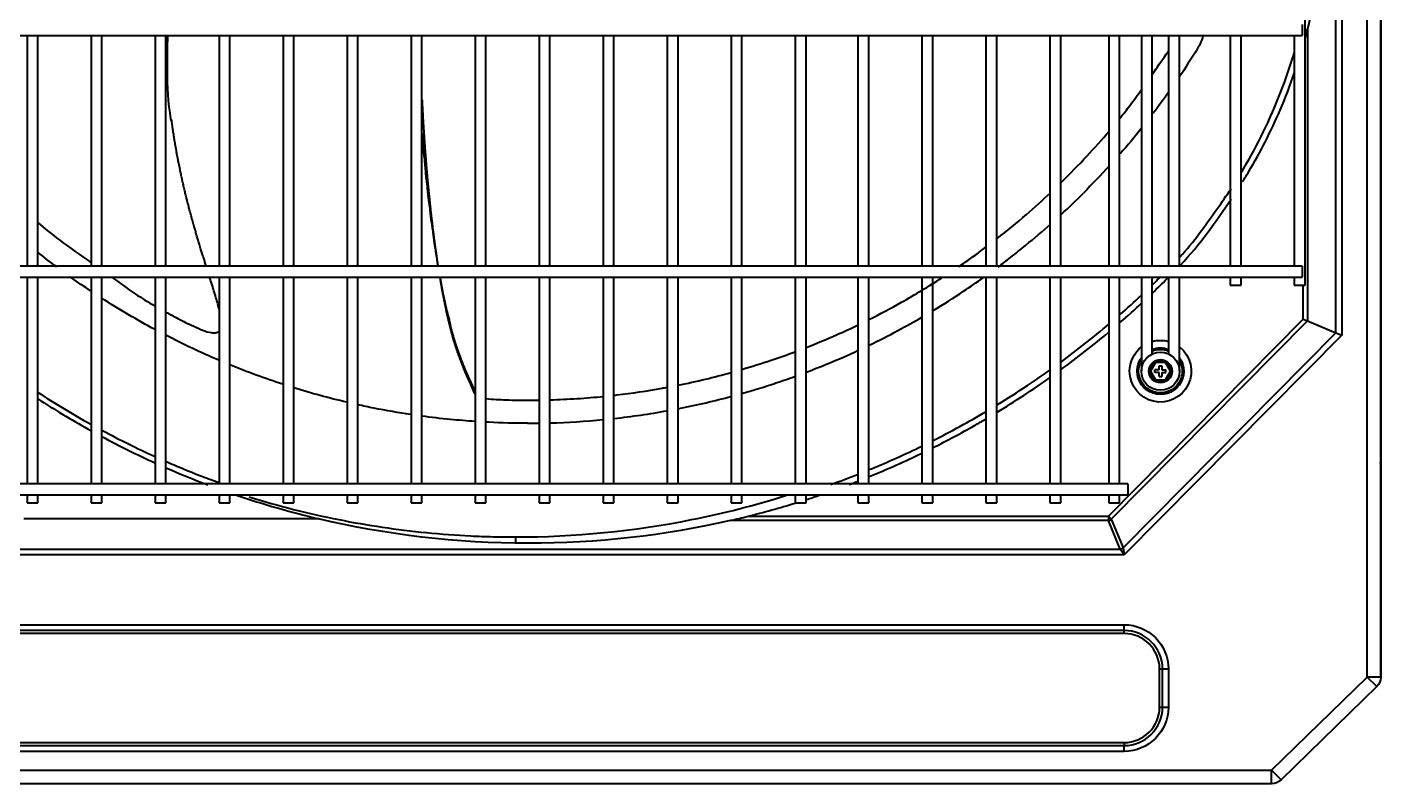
# Model space of a CAD drawing. Extents: x 58467 to 79089, y -33726 to -17391.
# Drawn here: x 72349.59 to 72399.3, y -19601.97 to -19574.17 of the extents above; entities that cross this region are included whole.
import ezdxf

# ---------------------------------------------------------------- set-up
doc = ezdxf.new("R2010")
doc.units = 0
doc.header["$LTSCALE"] = 100
doc.layers.add('+ENTE-ST-DOSEME USTU KONDDRENAJ', color=110, linetype='DOSEMEUSTUKONDENSDRENAJ_LINE', lineweight=40)
doc.linetypes.add('DOSEMEUSTUKONDENSDRENAJ_LINE', pattern='A,300,-40,["CD",Standard,S=15,R=0,X=-35,Y=-7.5],0', length=340)

# ---------------------------------------------------------------- blocks, each defined once
blk = doc.blocks.new('4. KAT SOL')
at = {"color": 3}
for p, q in [((54186.602, -32299.125, -3.539), (54186.602, -32231.073, -3.539)), ((54187.102, -32299.078, -3.539), (54187.102, -32231.073, -3.539)), ((54187.102, -32231.073, -3.539), (54187.102, -32299.125, -3.539)), ((54187.102, -32299.078, -3.539), (54187.102, -32231.073, -3.539)), ((54185.662, -32237.509, -3.539), (54185.662, -32286.564, -3.539)), ((54185.45, -32286.476, -3.539), (54185.45, -32237.661, -3.539)), ((54184.316, -32284.733, -3.539), (54184.316, -32239.34, -3.539)), ((54184.216, -32275.154, -3.539), (54184.216, -32275.354, -3.539)), ((54184.216, -32275.354, -3.539), (54184.216, -32275.554, -3.539)), ((54184.402, -32275.331, -3.539), (54184.402, -32286.042, -3.539)), ((54065.854, -32275.554, -3.539), (54184.216, -32275.554, -3.539)), ((54137.4, -32275.554, -3.539), (54137.4, -32284.032, -3.539)), ((54137.8, -32284.032, -3.539), (54137.8, -32275.554, -3.539)), ((54139.75, -32275.554, -3.539), (54139.75, -32284.032, -3.539)), ((54140.15, -32284.032, -3.539), (54140.15, -32275.554, -3.539)), ((54142.1, -32275.554, -3.539), (54142.1, -32284.032, -3.539)), ((54142.5, -32284.032, -3.539), (54142.5, -32275.554, -3.539)), ((54144.449, -32275.554, -3.539), (54144.449, -32284.032, -3.539)), ((54144.849, -32284.032, -3.539), (54144.849, -32275.554, -3.539)), ((54146.799, -32275.554, -3.539), (54146.799, -32284.032, -3.539)), ((54147.199, -32284.032, -3.539), (54147.199, -32275.554, -3.539)), ((54149.149, -32275.554, -3.539), (54149.149, -32284.032, -3.539)), ((54149.548, -32284.032, -3.539), (54149.548, -32275.554, -3.539)), ((54151.498, -32275.554, -3.539), (54151.498, -32284.032, -3.539)), ((54151.898, -32284.032, -3.539), (54151.898, -32275.554, -3.539)), ((54153.848, -32275.554, -3.539), (54153.848, -32284.032, -3.539)), ((54154.248, -32284.032, -3.539), (54154.248, -32275.554, -3.539)), ((54156.197, -32275.554, -3.539), (54156.197, -32284.032, -3.539)), ((54156.597, -32284.032, -3.539), (54156.597, -32275.554, -3.539)), ((54158.547, -32275.554, -3.539), (54158.547, -32284.032, -3.539)), ((54158.947, -32284.032, -3.539), (54158.947, -32275.554, -3.539)), ((54160.897, -32275.554, -3.539), (54160.897, -32284.032, -3.539)), ((54161.297, -32284.032, -3.539), (54161.297, -32275.554, -3.539)), ((54163.246, -32275.554, -3.539), (54163.246, -32284.032, -3.539)), ((54163.646, -32284.032, -3.539), (54163.646, -32275.554, -3.539)), ((54165.596, -32275.554, -3.539), (54165.596, -32284.032, -3.539)), ((54165.996, -32284.032, -3.539), (54165.996, -32275.554, -3.539)), ((54167.903, -32275.554, -3.539), (54167.903, -32284.032, -3.539)), ((54168.303, -32284.032, -3.539), (54168.303, -32275.554, -3.539)), ((54170.252, -32275.554, -3.539), (54170.252, -32284.032, -3.539)), ((54170.652, -32284.032, -3.539), (54170.652, -32275.554, -3.539)), ((54172.602, -32275.554, -3.539), (54172.602, -32284.032, -3.539)), ((54173.002, -32284.032, -3.539), (54173.002, -32275.554, -3.539)), ((54174.951, -32275.554, -3.539), (54174.951, -32284.032, -3.539)), ((54175.351, -32284.032, -3.539), (54175.351, -32275.554, -3.539)), ((54177.108, -32275.554, -3.539), (54177.108, -32284.032, -3.539)), ((54177.508, -32284.032, -3.539), (54177.508, -32275.554, -3.539)), ((54178.308, -32275.554, -3.539), (54178.308, -32284.033, -3.539)), ((54178.708, -32284.033, -3.539), (54178.708, -32275.554, -3.539)), ((54179.308, -32275.554, -3.539), (54179.308, -32284.032, -3.539)), ((54179.708, -32284.032, -3.539), (54179.708, -32275.554, -3.539)), ((54181.567, -32275.554, -3.539), (54181.567, -32284.033, -3.539)), ((54181.967, -32284.033, -3.539), (54181.967, -32275.554, -3.539)), ((54183.916, -32275.554, -3.539), (54183.916, -32284.033, -3.539)), ((54184.216, -32284.033, -3.539), (54065.854, -32284.033, -3.539)), ((54184.216, -32284.033, -3.539), (54184.216, -32284.233, -3.539)), ((54184.216, -32284.233, -3.539), (54184.216, -32284.433, -3.539)), ((54065.854, -32284.433, -3.539), (54184.216, -32284.433, -3.539)), ((54137.4, -32284.432, -3.539), (54137.4, -32292.031, -3.539)), ((54137.8, -32292.031, -3.539), (54137.8, -32284.432, -3.539)), ((54139.75, -32284.432, -3.539), (54139.75, -32292.031, -3.539)), ((54140.15, -32292.031, -3.539), (54140.15, -32284.432, -3.539)), ((54142.1, -32284.432, -3.539), (54142.1, -32292.031, -3.539)), ((54142.5, -32292.031, -3.539), (54142.5, -32284.432, -3.539)), ((54144.449, -32284.432, -3.539), (54144.449, -32292.031, -3.539)), ((54144.849, -32292.031, -3.539), (54144.849, -32284.432, -3.539)), ((54146.799, -32284.432, -3.539), (54146.799, -32292.031, -3.539)), ((54147.199, -32292.031, -3.539), (54147.199, -32284.432, -3.539)), ((54149.149, -32284.432, -3.539), (54149.149, -32292.031, -3.539)), ((54149.548, -32292.031, -3.539), (54149.548, -32284.432, -3.539)), ((54151.498, -32284.432, -3.539), (54151.498, -32292.031, -3.539)), ((54151.898, -32292.031, -3.539), (54151.898, -32284.432, -3.539)), ((54153.848, -32284.432, -3.539), (54153.848, -32292.031, -3.539)), ((54154.248, -32292.031, -3.539), (54154.248, -32284.432, -3.539)), ((54156.197, -32284.432, -3.539), (54156.197, -32292.031, -3.539)), ((54156.597, -32292.031, -3.539), (54156.597, -32284.432, -3.539)), ((54158.547, -32284.432, -3.539), (54158.547, -32292.031, -3.539)), ((54158.947, -32292.031, -3.539), (54158.947, -32284.432, -3.539)), ((54160.897, -32284.432, -3.539), (54160.897, -32292.031, -3.539)), ((54161.297, -32292.031, -3.539), (54161.297, -32284.432, -3.539)), ((54163.246, -32284.432, -3.539), (54163.246, -32292.031, -3.539)), ((54163.646, -32292.031, -3.539), (54163.646, -32284.432, -3.539)), ((54165.596, -32284.432, -3.539), (54165.596, -32292.031, -3.539)), ((54165.996, -32292.031, -3.539), (54165.996, -32284.432, -3.539)), ((54167.903, -32284.432, -3.539), (54167.903, -32292.031, -3.539)), ((54168.303, -32292.031, -3.539), (54168.303, -32284.432, -3.539)), ((54170.252, -32284.432, -3.539), (54170.252, -32292.031, -3.539)), ((54170.652, -32292.031, -3.539), (54170.652, -32284.432, -3.539)), ((54172.602, -32284.432, -3.539), (54172.602, -32292.031, -3.539)), ((54173.002, -32292.031, -3.539), (54173.002, -32284.432, -3.539)), ((54174.951, -32284.432, -3.539), (54174.951, -32292.031, -3.539)), ((54175.351, -32292.031, -3.539), (54175.351, -32284.432, -3.539)), ((54177.108, -32284.432, -3.539), (54177.108, -32292.031, -3.539)), ((54177.508, -32292.031, -3.539), (54177.508, -32284.432, -3.539)), ((54178.308, -32284.433, -3.539), (54178.308, -32285.567, -3.539)), ((54178.708, -32285.567, -3.539), (54178.708, -32284.433, -3.539)), ((54179.308, -32284.432, -3.539), (54179.308, -32285.567, -3.539)), ((54179.708, -32285.567, -3.539), (54179.708, -32284.432, -3.539)), ((54181.567, -32284.433, -3.539), (54181.567, -32284.733, -3.539)), ((54181.567, -32284.733, -3.539), (54181.967, -32284.733, -3.539)), ((54181.967, -32284.733, -3.539), (54181.967, -32284.433, -3.539)), ((54183.916, -32284.433, -3.539), (54183.916, -32284.733, -3.539)), ((54183.916, -32284.733, -3.539), (54184.316, -32284.733, -3.539)), ((54184.247, -32285.978, -3.539), (54184.247, -32284.733, -3.539)), ((54178.308, -32285.567, -3.539), (54178.308, -32285.85, -3.539)), ((54178.308, -32285.85, -3.539), (54178.308, -32286.215, -3.539)), ((54178.308, -32285.85, -3.539), (54178.308, -32285.85, -3.539)), ((54178.708, -32285.85, -3.539), (54178.708, -32285.567, -3.539)), ((54178.708, -32286.215, -3.539), (54178.708, -32285.85, -3.539)), ((54179.308, -32285.567, -3.539), (54179.308, -32285.85, -3.539)), ((54179.308, -32285.85, -3.539), (54179.308, -32286.215, -3.539)), ((54179.708, -32285.85, -3.539), (54179.708, -32285.567, -3.539)), ((54179.708, -32286.215, -3.539), (54179.708, -32285.85, -3.539)), ((54177.095, -32293.22, -3.539), (54184.247, -32285.978, -3.539)), ((54184.402, -32286.042, -3.539), (54177.205, -32293.33, -3.539)), ((54178.308, -32286.215, -3.539), (54178.308, -32286.215, -3.539)), ((54178.308, -32286.215, -3.539), (54178.308, -32286.498, -3.539)), ((54178.708, -32286.498, -3.539), (54178.708, -32286.215, -3.539)), ((54179.308, -32286.215, -3.539), (54179.308, -32286.498, -3.539)), ((54179.708, -32286.498, -3.539), (54179.708, -32286.215, -3.539)), ((54184.247, -32285.978, -3.539), (54184.402, -32286.042, -3.539)), ((54184.402, -32286.042, -3.539), (54185.45, -32286.476, -3.539)), ((54177.639, -32294.378, -3.539), (54185.45, -32286.476, -3.539)), ((54185.662, -32286.564, -3.539), (54177.681, -32294.636, -3.539)), ((54178.308, -32286.498, -3.539), (54178.308, -32287.875, -3.539)), ((54178.708, -32287.259, -3.539), (54178.708, -32286.498, -3.539)), ((54179.308, -32286.498, -3.539), (54179.308, -32287.259, -3.539)), ((54179.708, -32287.875, -3.539), (54179.708, -32286.498, -3.539)), ((54185.45, -32286.476, -3.539), (54185.662, -32286.564, -3.539)), ((54187.082, -32286.448, -3.539), (54187.082, -32290.931, -3.539)), ((54187.082, -32286.448, -3.539), (54187.082, -32290.931, -3.539)), ((54178.583, -32287.891, -3.539), (54178.795, -32287.523, -3.539)), ((54178.824, -32287.573, -3.539), (54178.641, -32287.891, -3.539)), ((54178.795, -32287.523, -3.539), (54179.22, -32287.523, -3.539)), ((54178.795, -32287.523, -3.539), (54178.824, -32287.573, -3.539)), ((54179.191, -32287.573, -3.539), (54178.824, -32287.573, -3.539)), ((54178.958, -32287.691, -3.539), (54179.058, -32287.691, -3.539)), ((54178.958, -32287.841, -3.539), (54178.958, -32287.691, -3.539)), ((54179.058, -32287.691, -3.539), (54179.058, -32287.841, -3.539)), ((54179.191, -32287.573, -3.539), (54179.22, -32287.523, -3.539)), ((54179.375, -32287.891, -3.539), (54179.191, -32287.573, -3.539)), ((54179.22, -32287.523, -3.539), (54179.433, -32287.891, -3.539)), ((54178.795, -32288.259, -3.539), (54178.583, -32287.891, -3.539)), ((54178.583, -32287.891, -3.539), (54178.641, -32287.891, -3.539)), ((54178.641, -32287.891, -3.539), (54178.824, -32288.209, -3.539)), ((54178.795, -32288.259, -3.539), (54178.824, -32288.209, -3.539)), ((54179.22, -32288.259, -3.539), (54178.795, -32288.259, -3.539)), ((54178.958, -32287.841, -3.539), (54178.808, -32287.841, -3.539)), ((54178.808, -32287.941, -3.539), (54178.808, -32287.841, -3.539)), ((54178.958, -32287.941, -3.539), (54178.808, -32287.941, -3.539)), ((54178.824, -32288.209, -3.539), (54179.191, -32288.209, -3.539)), ((54178.958, -32288.091, -3.539), (54178.958, -32287.941, -3.539)), ((54178.958, -32288.091, -3.539), (54179.058, -32288.091, -3.539)), ((54179.058, -32287.841, -3.539), (54179.208, -32287.841, -3.539)), ((54179.058, -32287.941, -3.539), (54179.058, -32288.091, -3.539)), ((54179.058, -32287.941, -3.539), (54179.208, -32287.941, -3.539)), ((54179.191, -32288.209, -3.539), (54179.375, -32287.891, -3.539)), ((54179.191, -32288.209, -3.539), (54179.22, -32288.259, -3.539)), ((54179.208, -32287.941, -3.539), (54179.208, -32287.841, -3.539)), ((54179.433, -32287.891, -3.539), (54179.22, -32288.259, -3.539)), ((54179.375, -32287.891, -3.539), (54179.433, -32287.891, -3.539)), ((54187.102, -32290.931, -3.539), (54187.082, -32290.931, -3.539)), ((54187.082, -32290.931, -3.539), (54187.082, -32291.231, -3.539)), ((54187.102, -32290.931, -3.539), (54187.082, -32290.931, -3.539)), ((54187.082, -32290.931, -3.539), (54187.082, -32291.231, -3.539)), ((54177.808, -32292.031, -3.539), (54072.353, -32292.031, -3.539)), ((54177.808, -32292.031, -3.539), (54177.808, -32292.231, -3.539)), ((54177.808, -32292.231, -3.539), (54177.808, -32292.431, -3.539)), ((54072.353, -32292.431, -3.539), (54177.808, -32292.431, -3.539)), ((54137.4, -32292.431, -3.539), (54137.4, -32292.731, -3.539)), ((54137.4, -32292.731, -3.539), (54137.8, -32292.731, -3.539)), ((54137.8, -32292.731, -3.539), (54137.8, -32292.431, -3.539)), ((54139.75, -32292.431, -3.539), (54139.75, -32292.731, -3.539)), ((54139.75, -32292.731, -3.539), (54140.15, -32292.731, -3.539)), ((54140.15, -32292.731, -3.539), (54140.15, -32292.431, -3.539)), ((54142.1, -32292.431, -3.539), (54142.1, -32292.731, -3.539)), ((54142.1, -32292.731, -3.539), (54142.5, -32292.731, -3.539)), ((54142.5, -32292.731, -3.539), (54142.5, -32292.431, -3.539)), ((54144.449, -32292.431, -3.539), (54144.449, -32292.731, -3.539)), ((54144.449, -32292.731, -3.539), (54144.849, -32292.731, -3.539)), ((54144.849, -32292.731, -3.539), (54144.849, -32292.431, -3.539)), ((54146.799, -32292.431, -3.539), (54146.799, -32292.731, -3.539)), ((54146.799, -32292.731, -3.539), (54147.199, -32292.731, -3.539)), ((54147.199, -32292.731, -3.539), (54147.199, -32292.431, -3.539)), ((54149.149, -32292.431, -3.539), (54149.149, -32292.731, -3.539)), ((54149.149, -32292.731, -3.539), (54149.548, -32292.731, -3.539)), ((54149.548, -32292.731, -3.539), (54149.548, -32292.431, -3.539)), ((54151.498, -32292.431, -3.539), (54151.498, -32292.731, -3.539)), ((54151.498, -32292.731, -3.539), (54151.898, -32292.731, -3.539)), ((54151.898, -32292.731, -3.539), (54151.898, -32292.431, -3.539)), ((54153.848, -32292.431, -3.539), (54153.848, -32292.731, -3.539)), ((54153.848, -32292.731, -3.539), (54154.248, -32292.731, -3.539)), ((54154.248, -32292.731, -3.539), (54154.248, -32292.431, -3.539)), ((54156.197, -32292.431, -3.539), (54156.197, -32292.731, -3.539)), ((54156.197, -32292.731, -3.539), (54156.597, -32292.731, -3.539)), ((54156.597, -32292.731, -3.539), (54156.597, -32292.431, -3.539)), ((54158.547, -32292.431, -3.539), (54158.547, -32292.731, -3.539)), ((54158.547, -32292.731, -3.539), (54158.947, -32292.731, -3.539)), ((54158.947, -32292.731, -3.539), (54158.947, -32292.431, -3.539)), ((54160.897, -32292.431, -3.539), (54160.897, -32292.731, -3.539)), ((54160.897, -32292.731, -3.539), (54161.297, -32292.731, -3.539)), ((54161.297, -32292.731, -3.539), (54161.297, -32292.431, -3.539)), ((54163.246, -32292.431, -3.539), (54163.246, -32292.731, -3.539)), ((54163.246, -32292.731, -3.539), (54163.646, -32292.731, -3.539)), ((54163.646, -32292.731, -3.539), (54163.646, -32292.431, -3.539)), ((54165.596, -32292.431, -3.539), (54165.596, -32292.731, -3.539)), ((54165.596, -32292.731, -3.539), (54165.996, -32292.731, -3.539)), ((54165.996, -32292.731, -3.539), (54165.996, -32292.431, -3.539)), ((54167.903, -32292.431, -3.539), (54167.903, -32292.731, -3.539)), ((54167.903, -32292.731, -3.539), (54168.303, -32292.731, -3.539)), ((54168.303, -32292.731, -3.539), (54168.303, -32292.431, -3.539)), ((54170.252, -32292.431, -3.539), (54170.252, -32292.731, -3.539)), ((54170.252, -32292.731, -3.539), (54170.652, -32292.731, -3.539)), ((54170.652, -32292.731, -3.539), (54170.652, -32292.431, -3.539)), ((54172.602, -32292.431, -3.539), (54172.602, -32292.731, -3.539)), ((54172.602, -32292.731, -3.539), (54173.002, -32292.731, -3.539)), ((54173.002, -32292.731, -3.539), (54173.002, -32292.431, -3.539)), ((54174.951, -32292.431, -3.539), (54174.951, -32292.731, -3.539)), ((54174.951, -32292.731, -3.539), (54175.351, -32292.731, -3.539)), ((54175.351, -32292.731, -3.539), (54175.351, -32292.431, -3.539)), ((54177.108, -32292.431, -3.539), (54177.108, -32292.731, -3.539)), ((54177.108, -32292.731, -3.539), (54177.508, -32292.731, -3.539)), ((54177.508, -32292.731, -3.539), (54177.508, -32292.431, -3.539)), ((54163.867, -32293.22, -3.539), (54177.095, -32293.22, -3.539)), ((54177.095, -32293.22, -3.539), (54177.095, -32293.376, -3.539)), ((54177.095, -32293.22, -3.539), (54177.205, -32293.33, -3.539)), ((54148.101, -32293.312, -3.539), (54137.279, -32293.312, -3.539)), ((54177.095, -32293.376, -3.539), (54163.218, -32293.376, -3.539)), ((54177.529, -32294.424, -3.539), (54177.095, -32293.376, -3.539)), ((54177.205, -32293.33, -3.539), (54177.639, -32294.378, -3.539)), ((54177.681, -32294.636, -3.539), (54072.523, -32294.636, -3.539)), ((54072.675, -32294.424, -3.539), (54177.529, -32294.424, -3.539)), ((54177.681, -32294.636, -3.539), (54177.529, -32294.424, -3.539)), ((54177.639, -32294.378, -3.539), (54177.681, -32294.636, -3.539)), ((54072.529, -32297.203, -3.539), (54177.674, -32297.203, -3.539)), ((54177.674, -32297.415, -3.539), (54177.674, -32297.203, -3.539)), ((54177.674, -32297.415, -3.539), (54072.529, -32297.415, -3.539)), ((54177.674, -32297.527, -3.539), (54072.529, -32297.527, -3.539)), ((54177.674, -32297.527, -3.539), (54177.674, -32297.415, -3.539)), ((54178.974, -32300.232, -3.539), (54178.974, -32298.827, -3.539)), ((54178.974, -32298.827, -3.539), (54179.086, -32298.827, -3.539)), ((54179.086, -32300.232, -3.539), (54179.086, -32298.827, -3.539)), ((54179.086, -32298.827, -3.539), (54179.298, -32298.827, -3.539)), ((54179.298, -32298.827, -3.539), (54179.298, -32300.232, -3.539)), ((54183.081, -32302.552, -3.539), (54186.602, -32299.125, -3.539)), ((54186.956, -32299.478, -3.539), (54186.602, -32299.125, -3.539)), ((54187.102, -32299.125, -3.539), (54186.602, -32299.125, -3.539)), ((54186.956, -32299.478, -3.539), (54183.434, -32302.906, -3.539)), ((54178.974, -32300.232, -3.539), (54179.086, -32300.232, -3.539)), ((54179.086, -32300.232, -3.539), (54179.298, -32300.232, -3.539)), ((54072.529, -32301.532, -3.539), (54177.674, -32301.532, -3.539)), ((54072.529, -32301.644, -3.539), (54177.674, -32301.644, -3.539)), ((54177.674, -32301.532, -3.539), (54177.674, -32301.644, -3.539)), ((54177.674, -32301.856, -3.539), (54177.674, -32301.644, -3.539)), ((54177.674, -32301.856, -3.539), (54072.529, -32301.856, -3.539)), ((54067.079, -32302.552, -3.539), (54183.081, -32302.552, -3.539)), ((54183.081, -32303.052, -3.539), (54183.081, -32302.552, -3.539)), ((54183.434, -32302.906, -3.539), (54183.081, -32302.552, -3.539)), ((54183.081, -32303.052, -3.539), (54067.079, -32303.052, -3.539))]:
    blk.add_line(p, q, dxfattribs=at)
for radius in [0.7, 0.425, 0.425]:
    blk.add_circle((54179.008, -32287.891, -3.539), radius, dxfattribs=at)
at = {"color": 3, "extrusion": (0, 0, -1)}
for centre, radius, start, end in [((-54179.008, -32287.891, 3.539), 1.133, 74.6607, 105.3451), ((-54179.008, -32287.891, 3.539), 1.133, 0, 51.8625), ((-54179.008, -32287.891, 3.539), 1.133, 128.1431, 0), ((-54179.008, -32287.891, 3.539), 0.856, 69.5138, 110.4919), ((-54179.008, -32287.891, 3.539), 0.8, 67.9949, 112.0107), ((-54179.008, -32287.891, 3.539), 0.856, 0, 35.2181), ((-54179.008, -32287.891, 3.539), 0.856, 144.7874, 0), ((-54179.008, -32287.891, 3.539), 0.8, 0, 28.9856), ((-54179.008, -32287.891, 3.539), 0.8, 151.0199, 0), ((-54187.162, -32291.231, 3.539), 0.08, 318.5895, 0), ((-54187.162, -32291.231, 3.539), 0.08, 318.5895, 0), ((-54177.674, -32298.827, 3.539), 1.624, 90, 180), ((-54186.602, -32299.125, 3.539), 0.5, 180, 225), ((-54177.674, -32300.232, 3.539), 1.624, 180, 270), ((-54183.081, -32302.552, 3.539), 0.5, 225, 270)]:
    blk.add_arc(centre, radius, start, end, dxfattribs=at)
at = {"color": 3}
for centre, radius, start, end in [((54177.674, -32298.827, -3.539), 1.412, 0, 90), ((54177.674, -32298.827, -3.539), 1.3, 0, 90), ((54177.674, -32300.232, -3.539), 1.412, 270, 0), ((54177.674, -32300.232, -3.539), 1.3, 270, 0)]:
    blk.add_arc(centre, radius, start, end, dxfattribs=at)
for centre in [(54177.095, -32293.22, -3.539), (54177.529, -32294.268, -3.539)]:
    blk.add_ellipse(centre, major_axis=(0.203, 0.084), ratio=0.678598, start_param=4.438375, end_param=4.986403, dxfattribs=at)
for points, knots in [([(54185.238, -32261.053, -3.539), (54185.237, -32263.45, -3.539), (54185.194, -32265.846, -3.539), (54185.085, -32268.839, -3.539), (54185.06, -32269.437, -3.539), (54185.005, -32270.632, -3.539), (54184.978, -32271.23, -3.539), (54184.868, -32273.016, -3.539), (54184.688, -32274.185, -3.539), (54184.402, -32275.331, -3.539)], [0, 0, 0, 0, 0.5, 0.5, 0.625, 0.625, 0.75, 0.75, 1, 1, 1, 1]), ([(54142.701, -32278.704, -3.539), (54142.695, -32278.675, -3.539), (54142.577, -32278.062, -3.539), (54142.544, -32277.004, -3.539), (54142.552, -32275.979, -3.539), (54142.573, -32275.554, -3.539)], [0, 0, 0, 0, 0.028763, 0.596266, 1, 1, 1, 1]), ([(54180.561, -32275.571, -3.539), (54180.534, -32275.771, -3.539), (54180.231, -32276.273, -3.539), (54179.912, -32276.766, -3.539), (54179.713, -32277.061, -3.539)], [0, 0, 0, 0, 0.394402, 1, 1, 1, 1]), ([(54178.708, -32276.98, -3.539), (54178.877, -32276.736, -3.539), (54179.075, -32276.452, -3.539), (54179.279, -32276.169, -3.539), (54179.308, -32276.13, -3.539)], [0, 0, 0, 0, 0.861799, 1, 1, 1, 1]), ([(54181.975, -32280.593, -3.539), (54182.236, -32280.161, -3.539), (54182.48, -32279.719, -3.539), (54183.171, -32278.337, -3.539), (54183.565, -32277.353, -3.539), (54183.89, -32276.292, -3.539), (54183.912, -32276.221, -3.539), (54183.932, -32276.15, -3.539)], [0, 0, 0, 0, 0.31261, 0.31261, 0.954356, 0.954356, 1, 1, 1, 1]), ([(54182.025, -32280.927, -3.539), (54182.102, -32280.804, -3.539), (54182.178, -32280.68, -3.539), (54182.681, -32279.833, -3.539), (54183.068, -32279.076, -3.539), (54183.597, -32277.845, -3.539), (54183.775, -32277.383, -3.539), (54183.935, -32276.915, -3.539)], [0, 0, 0, 0, 0.098619, 0.098619, 0.666619, 0.666619, 1, 1, 1, 1]), ([(54177.524, -32278.595, -3.539), (54177.65, -32278.439, -3.539), (54177.918, -32278.095, -3.539), (54178.175, -32277.74, -3.539), (54178.312, -32277.546, -3.539)], [0, 0, 0, 0, 0.45942, 1, 1, 1, 1]), ([(54151.898, -32277.924, -3.539), (54151.899, -32277.939, -3.539), (54151.902, -32278.003, -3.539), (54151.907, -32278.118, -3.539), (54151.916, -32278.283, -3.539), (54151.924, -32278.429, -3.539), (54151.933, -32278.591, -3.539), (54151.941, -32278.736, -3.539), (54151.951, -32278.898, -3.539), (54151.961, -32279.059, -3.539), (54151.97, -32279.204, -3.539), (54151.981, -32279.366, -3.539), (54151.991, -32279.513, -3.539), (54152.003, -32279.677, -3.539), (54152.014, -32279.824, -3.539), (54152.025, -32279.969, -3.539), (54152.037, -32280.128, -3.539), (54152.05, -32280.285, -3.539), (54152.063, -32280.443, -3.539), (54152.077, -32280.6, -3.539), (54152.089, -32280.741, -3.539), (54152.104, -32280.898, -3.539), (54152.117, -32281.04, -3.539), (54152.132, -32281.199, -3.539), (54152.146, -32281.342, -3.539), (54152.161, -32281.484, -3.539), (54152.177, -32281.64, -3.539), (54152.191, -32281.778, -3.539), (54152.208, -32281.93, -3.539), (54152.223, -32282.067, -3.539), (54152.241, -32282.219, -3.539), (54152.258, -32282.371, -3.539), (54152.275, -32282.507, -3.539), (54152.293, -32282.658, -3.539), (54152.31, -32282.795, -3.539), (54152.33, -32282.948, -3.539), (54152.348, -32283.084, -3.539), (54152.366, -32283.219, -3.539), (54152.387, -32283.367, -3.539), (54152.405, -32283.499, -3.539), (54152.426, -32283.644, -3.539), (54152.443, -32283.76, -3.539), (54152.464, -32283.9, -3.539), (54152.477, -32283.982, -3.539), (54152.485, -32284.034, -3.539)], [0, 0, 0, 0, 0.006537, 0.029522, 0.052508, 0.083155, 0.098479, 0.129126, 0.152111, 0.175096, 0.205744, 0.221067, 0.251714, 0.2747, 0.297685, 0.32067, 0.343656, 0.374303, 0.397288, 0.420274, 0.450921, 0.466244, 0.496892, 0.519877, 0.542862, 0.565848, 0.588833, 0.61948, 0.634804, 0.665451, 0.688436, 0.711422, 0.742069, 0.757393, 0.78804, 0.811025, 0.83401, 0.856996, 0.879981, 0.910628, 0.925952, 0.956599, 0.971923, 1, 1, 1, 1]), ([(54143.977, -32284.034, -3.539), (54143.977, -32284.034, -3.539), (54143.962, -32283.987, -3.539), (54143.932, -32283.891, -3.539), (54143.891, -32283.761, -3.539), (54143.85, -32283.628, -3.539), (54143.808, -32283.494, -3.539), (54143.766, -32283.358, -3.539), (54143.724, -32283.22, -3.539), (54143.682, -32283.082, -3.539), (54143.636, -32282.925, -3.539), (54143.59, -32282.768, -3.539), (54143.549, -32282.627, -3.539), (54143.504, -32282.468, -3.539), (54143.464, -32282.325, -3.539), (54143.415, -32282.145, -3.539), (54143.376, -32282.001, -3.539), (54143.327, -32281.818, -3.539), (54143.289, -32281.671, -3.539), (54143.247, -32281.502, -3.539), (54143.21, -32281.351, -3.539), (54143.169, -32281.178, -3.539), (54143.128, -32281.005, -3.539), (54143.089, -32280.832, -3.539), (54143.051, -32280.659, -3.539), (54143.011, -32280.467, -3.539), (54142.975, -32280.294, -3.539), (54142.937, -32280.1, -3.539), (54142.908, -32279.945, -3.539), (54142.873, -32279.75, -3.539), (54142.843, -32279.575, -3.539), (54142.81, -32279.377, -3.539), (54142.783, -32279.198, -3.539), (54142.756, -32279.016, -3.539), (54142.731, -32278.834, -3.539), (54142.715, -32278.713, -3.539), (54142.708, -32278.652, -3.539)], [0, 0, 0, 0, 0.000068, 0.030993, 0.061917, 0.082534, 0.113458, 0.144382, 0.164999, 0.195923, 0.226847, 0.257772, 0.288696, 0.309313, 0.350545, 0.371161, 0.412394, 0.43301, 0.474243, 0.494859, 0.525784, 0.556708, 0.587632, 0.618557, 0.649481, 0.680406, 0.721638, 0.742255, 0.783487, 0.804103, 0.845336, 0.87626, 0.907185, 0.938109, 0.969034, 1, 1, 1, 1]), ([(54151.898, -32279.145, -3.539), (54151.901, -32279.178, -3.539), (54151.916, -32279.307, -3.539), (54151.928, -32279.495, -3.539), (54151.942, -32279.713, -3.539), (54151.964, -32279.942, -3.539), (54151.993, -32280.181, -3.539), (54152.013, -32280.394, -3.539), (54152.025, -32280.574, -3.539), (54152.04, -32280.745, -3.539), (54152.076, -32280.963, -3.539), (54152.095, -32281.218, -3.539), (54152.118, -32281.445, -3.539), (54152.148, -32281.675, -3.539), (54152.182, -32281.903, -3.539), (54152.204, -32282.128, -3.539), (54152.239, -32282.422, -3.539), (54152.283, -32282.647, -3.539), (54152.31, -32282.909, -3.539), (54152.343, -32283.159, -3.539), (54152.389, -32283.423, -3.539), (54152.424, -32283.646, -3.539), (54152.45, -32283.831, -3.539), (54152.468, -32283.945, -3.539), (54152.48, -32284.009, -3.539), (54152.486, -32284.034, -3.539)], [0, 0, 0, 0, 0.018147, 0.072604, 0.104033, 0.137751, 0.209267, 0.273712, 0.29859, 0.319902, 0.366361, 0.424834, 0.458218, 0.494226, 0.568305, 0.629107, 0.652171, 0.729744, 0.761435, 0.795633, 0.869455, 0.937429, 0.963885, 0.985806, 1, 1, 1, 1]), ([(54175.371, -32280.95, -3.539), (54175.689, -32280.637, -3.539), (54176.285, -32280.026, -3.539), (54176.863, -32279.384, -3.539), (54177.129, -32279.072, -3.539)], [0, 0, 0, 0, 0.526998, 1, 1, 1, 1]), ([(54173.016, -32283.016, -3.539), (54173.377, -32282.734, -3.539), (54174.038, -32282.191, -3.539), (54174.679, -32281.61, -3.539), (54174.97, -32281.335, -3.539)], [0, 0, 0, 0, 0.541295, 1, 1, 1, 1]), ([(54179.717, -32283.702, -3.539), (54180.244, -32283.136, -3.539), (54180.644, -32282.54, -3.539), (54181.268, -32281.68, -3.539), (54181.437, -32281.436, -3.539), (54181.6, -32281.187, -3.539)], [0, 0, 0, 0, 0.719648, 0.719648, 1, 1, 1, 1]), ([(54137.775, -32282.421, -3.539), (54138.044, -32282.647, -3.539), (54138.68, -32283.156, -3.539), (54139.356, -32283.625, -3.539), (54139.742, -32283.894, -3.539)], [0, 0, 0, 0, 0.431303, 1, 1, 1, 1]), ([(54173.048, -32284.061, -3.539), (54173.202, -32283.945, -3.539), (54173.356, -32283.828, -3.539), (54173.697, -32283.562, -3.539), (54173.883, -32283.414, -3.539), (54174.375, -32283.011, -3.539), (54174.677, -32282.752, -3.539), (54174.974, -32282.488, -3.539)], [0, 0, 0, 0, 0.233835, 0.233835, 0.520573, 0.520573, 1, 1, 1, 1]), ([(54171.611, -32284.045, -3.539), (54171.685, -32283.994, -3.539), (54172.022, -32283.761, -3.539), (54172.356, -32283.519, -3.539), (54172.614, -32283.324, -3.539)], [0, 0, 0, 0, 0.220681, 1, 1, 1, 1]), ([(54139.75, -32284.952, -3.539), (54139.743, -32284.947, -3.539), (54139.735, -32284.942, -3.539), (54139.494, -32284.781, -3.539), (54139.261, -32284.621, -3.539), (54139.031, -32284.457, -3.539)], [0, 0, 0, 0, 0.030043, 0.030043, 1, 1, 1, 1]), ([(54140.508, -32284.433, -3.539), (54140.793, -32284.638, -3.539), (54141.304, -32285.019, -3.539), (54141.848, -32285.354, -3.539), (54142.094, -32285.497, -3.539)], [0, 0, 0, 0, 0.555414, 1, 1, 1, 1]), ([(54144.45, -32285.599, -3.539), (54144.447, -32285.585, -3.539), (54144.438, -32285.548, -3.539), (54144.421, -32285.485, -3.539), (54144.401, -32285.411, -3.539), (54144.377, -32285.323, -3.539), (54144.35, -32285.232, -3.539), (54144.319, -32285.126, -3.539), (54144.291, -32285.031, -3.539), (54144.261, -32284.933, -3.539), (54144.23, -32284.835, -3.539), (54144.194, -32284.719, -3.539), (54144.157, -32284.602, -3.539), (54144.126, -32284.502, -3.539), (54144.108, -32284.447, -3.539), (54144.1, -32284.422, -3.539)], [0, 0, 0, 0, 0.041171, 0.11053, 0.17989, 0.249249, 0.353288, 0.422648, 0.526687, 0.596046, 0.665406, 0.769445, 0.873484, 0.942844, 1, 1, 1, 1]), ([(54152.549, -32284.432, -3.539), (54152.549, -32284.434, -3.539), (54152.557, -32284.478, -3.539), (54152.572, -32284.566, -3.539), (54152.594, -32284.695, -3.539), (54152.614, -32284.809, -3.539), (54152.637, -32284.935, -3.539), (54152.657, -32285.045, -3.539), (54152.684, -32285.182, -3.539), (54152.705, -32285.291, -3.539), (54152.732, -32285.426, -3.539), (54152.754, -32285.534, -3.539), (54152.78, -32285.654, -3.539), (54152.803, -32285.76, -3.539), (54152.829, -32285.879, -3.539), (54152.857, -32285.998, -3.539), (54152.882, -32286.103, -3.539), (54152.908, -32286.208, -3.539), (54152.934, -32286.312, -3.539), (54152.961, -32286.415, -3.539), (54152.988, -32286.517, -3.539), (54153.016, -32286.617, -3.539), (54153.045, -32286.716, -3.539), (54153.073, -32286.812, -3.539), (54153.104, -32286.91, -3.539), (54153.134, -32287.006, -3.539), (54153.162, -32287.089, -3.539), (54153.19, -32287.172, -3.539), (54153.222, -32287.265, -3.539), (54153.255, -32287.356, -3.539), (54153.285, -32287.435, -3.539), (54153.314, -32287.513, -3.539), (54153.344, -32287.59, -3.539), (54153.378, -32287.676, -3.539), (54153.408, -32287.75, -3.539), (54153.438, -32287.823, -3.539), (54153.463, -32287.883, -3.539), (54153.489, -32287.944, -3.539), (54153.518, -32288.012, -3.539), (54153.546, -32288.078, -3.539), (54153.574, -32288.144, -3.539), (54153.597, -32288.195, -3.539), (54153.621, -32288.251, -3.539), (54153.641, -32288.297, -3.539), (54153.664, -32288.35, -3.539), (54153.682, -32288.391, -3.539), (54153.703, -32288.438, -3.539), (54153.721, -32288.48, -3.539), (54153.736, -32288.515, -3.539), (54153.752, -32288.552, -3.539), (54153.759, -32288.568, -3.539), (54153.761, -32288.573, -3.539)], [0, 0, 0, 0, 0.000919, 0.026107, 0.051295, 0.076483, 0.093275, 0.126859, 0.143651, 0.177235, 0.194027, 0.227611, 0.244403, 0.269591, 0.294779, 0.319967, 0.345155, 0.361947, 0.387135, 0.412323, 0.429115, 0.454303, 0.479491, 0.496283, 0.521471, 0.546659, 0.563451, 0.580243, 0.605431, 0.630619, 0.647411, 0.664203, 0.689391, 0.706183, 0.731372, 0.748164, 0.764956, 0.781748, 0.79854, 0.823728, 0.84052, 0.857312, 0.874104, 0.890896, 0.907688, 0.92448, 0.941272, 0.958064, 0.974856, 0.991648, 1, 1, 1, 1]), ([(54152.56, -32284.432, -3.539), (54152.562, -32284.441, -3.539), (54152.571, -32284.498, -3.539), (54152.587, -32284.608, -3.539), (54152.621, -32284.808, -3.539), (54152.683, -32285.096, -3.539), (54152.727, -32285.329, -3.539), (54152.804, -32285.68, -3.539), (54152.868, -32285.884, -3.539), (54152.919, -32286.121, -3.539), (54152.959, -32286.301, -3.539), (54153.005, -32286.483, -3.539), (54153.049, -32286.63, -3.539), (54153.077, -32286.725, -3.539), (54153.104, -32286.816, -3.539), (54153.145, -32286.939, -3.539), (54153.205, -32287.12, -3.539), (54153.326, -32287.46, -3.539), (54153.478, -32287.834, -3.539), (54153.634, -32288.192, -3.539), (54153.724, -32288.371, -3.539), (54153.777, -32288.483, -3.539), (54153.809, -32288.57, -3.539), (54153.818, -32288.663, -3.539), (54153.826, -32288.708, -3.539), (54153.829, -32288.727, -3.539)], [0, 0, 0, 0, 0.005394, 0.035574, 0.066603, 0.130629, 0.243655, 0.266475, 0.346531, 0.38044, 0.417111, 0.456558, 0.498164, 0.521749, 0.531848, 0.564447, 0.595782, 0.649695, 0.782565, 0.838846, 0.88891, 0.914609, 0.933595, 0.963425, 1, 1, 1, 1]), ([(54168.307, -32285.993, -3.539), (54168.707, -32285.792, -3.539), (54169.604, -32285.316, -3.539), (54170.491, -32284.781, -3.539), (54170.98, -32284.465, -3.539)], [0, 0, 0, 0, 0.44453, 1, 1, 1, 1]), ([(54170.67, -32285.66, -3.539), (54171.046, -32285.433, -3.539), (54171.417, -32285.198, -3.539), (54172.026, -32284.792, -3.539), (54172.266, -32284.626, -3.539), (54172.504, -32284.457, -3.539)], [0, 0, 0, 0, 0.601739, 0.601739, 1, 1, 1, 1]), ([(54142.498, -32285.722, -3.539), (54142.642, -32285.8, -3.539), (54142.978, -32285.975, -3.539), (54143.42, -32286.197, -3.539), (54143.833, -32286.388, -3.539), (54144.103, -32286.476, -3.539), (54144.305, -32286.485, -3.539), (54144.395, -32286.462, -3.539), (54144.438, -32286.435, -3.539), (54144.449, -32286.427, -3.539)], [0, 0, 0, 0, 0.231844, 0.538128, 0.699931, 0.858126, 0.923343, 0.979536, 1, 1, 1, 1]), ([(54165.997, -32287.021, -3.539), (54166.372, -32286.874, -3.539), (54167.009, -32286.609, -3.539), (54167.645, -32286.315, -3.539), (54167.906, -32286.189, -3.539)], [0, 0, 0, 0, 0.58808, 1, 1, 1, 1]), ([(54168.317, -32286.933, -3.539), (54168.67, -32286.763, -3.539), (54169.019, -32286.585, -3.539), (54169.669, -32286.239, -3.539), (54169.97, -32286.071, -3.539), (54170.268, -32285.897, -3.539)], [0, 0, 0, 0, 0.531495, 0.531495, 1, 1, 1, 1]), ([(54163.645, -32287.825, -3.539), (54164.003, -32287.721, -3.539), (54164.653, -32287.516, -3.539), (54165.304, -32287.285, -3.539), (54165.597, -32287.175, -3.539)], [0, 0, 0, 0, 0.549857, 1, 1, 1, 1]), ([(54166.007, -32287.927, -3.539), (54166.277, -32287.824, -3.539), (54166.545, -32287.718, -3.539), (54167.184, -32287.453, -3.539), (54167.552, -32287.292, -3.539), (54167.917, -32287.123, -3.539)], [0, 0, 0, 0, 0.416753, 0.416753, 1, 1, 1, 1]), ([(54173.027, -32289.119, -3.539), (54173.401, -32288.891, -3.539), (54173.769, -32288.655, -3.539), (54174.418, -32288.221, -3.539), (54174.701, -32288.025, -3.539), (54174.981, -32287.825, -3.539)], [0, 0, 0, 0, 0.558497, 0.558497, 1, 1, 1, 1]), ([(54161.296, -32288.405, -3.539), (54161.634, -32288.337, -3.539), (54162.283, -32288.194, -3.539), (54162.933, -32288.026, -3.539), (54163.246, -32287.939, -3.539)], [0, 0, 0, 0, 0.520178, 1, 1, 1, 1]), ([(54163.652, -32288.706, -3.539), (54163.812, -32288.66, -3.539), (54163.972, -32288.613, -3.539), (54164.358, -32288.496, -3.539), (54164.584, -32288.425, -3.539), (54165.035, -32288.276, -3.539), (54165.26, -32288.199, -3.539), (54165.526, -32288.104, -3.539), (54165.567, -32288.089, -3.539), (54165.608, -32288.074, -3.539)], [0, 0, 0, 0, 0.243898, 0.243898, 0.590099, 0.590099, 0.9363, 0.9363, 1, 1, 1, 1]), ([(54153.77, -32288.593, -3.539), (54153.787, -32288.625, -3.539), (54153.818, -32288.678, -3.539), (54153.839, -32288.716, -3.539), (54153.849, -32288.732, -3.539)], [0, 0, 0, 0, 0.532534, 1, 1, 1, 1]), ([(54156.599, -32288.943, -3.539), (54156.764, -32288.938, -3.539), (54157.262, -32288.919, -3.539), (54157.911, -32288.877, -3.539), (54158.395, -32288.832, -3.539), (54158.548, -32288.817, -3.539)], [0, 0, 0, 0, 0.252208, 0.764491, 1, 1, 1, 1]), ([(54158.947, -32288.774, -3.539), (54158.981, -32288.771, -3.539), (54159.569, -32288.702, -3.539), (54160.218, -32288.606, -3.539), (54160.835, -32288.494, -3.539), (54160.897, -32288.482, -3.539)], [0, 0, 0, 0, 0.051596, 0.904233, 1, 1, 1, 1]), ([(54161.298, -32289.269, -3.539), (54161.328, -32289.263, -3.539), (54161.359, -32289.257, -3.539), (54162.015, -32289.126, -3.539), (54162.637, -32288.981, -3.539), (54163.254, -32288.815, -3.539)], [0, 0, 0, 0, 0.0469, 0.0469, 1, 1, 1, 1]), ([(54137.796, -32288.906, -3.539), (54138.401, -32289.297, -3.539), (54139.018, -32289.668, -3.539), (54139.676, -32290.035, -3.539), (54139.71, -32290.054, -3.539), (54139.743, -32290.073, -3.539)], [0, 0, 0, 0, 0.948829, 0.948829, 1, 1, 1, 1]), ([(54151.493, -32289.485, -3.539), (54151.039, -32289.417, -3.539), (54150.586, -32289.338, -3.539), (54149.938, -32289.209, -3.539), (54149.74, -32289.168, -3.539), (54149.543, -32289.124, -3.539)], [0, 0, 0, 0, 0.694891, 0.694891, 1, 1, 1, 1]), ([(54154.249, -32288.897, -3.539), (54154.497, -32288.919, -3.539), (54155.034, -32288.954, -3.539), (54155.681, -32288.958, -3.539), (54156.082, -32288.953, -3.539), (54156.199, -32288.952, -3.539)], [0, 0, 0, 0, 0.37572, 0.818355, 1, 1, 1, 1]), ([(54153.845, -32289.739, -3.539), (54153.543, -32289.719, -3.539), (54153.24, -32289.694, -3.539), (54152.589, -32289.63, -3.539), (54152.241, -32289.589, -3.539), (54151.894, -32289.542, -3.539)], [0, 0, 0, 0, 0.464066, 0.464066, 1, 1, 1, 1]), ([(54155.768, -32289.803, -3.539), (54155.29, -32289.803, -3.539), (54154.823, -32289.792, -3.539), (54154.316, -32289.767, -3.539), (54154.281, -32289.765, -3.539), (54154.246, -32289.763, -3.539)], [0, 0, 0, 0, 0.930665, 0.930665, 1, 1, 1, 1]), ([(54170.663, -32290.699, -3.539), (54171.175, -32290.442, -3.539), (54171.68, -32290.172, -3.539), (54172.32, -32289.809, -3.539), (54172.463, -32289.726, -3.539), (54172.605, -32289.643, -3.539)], [0, 0, 0, 0, 0.775009, 0.775009, 1, 1, 1, 1]), ([(54140.136, -32290.054, -3.539), (54140.147, -32290.06, -3.539), (54140.158, -32290.066, -3.539), (54140.797, -32290.408, -3.539), (54141.44, -32290.726, -3.539), (54142.091, -32291.022, -3.539)], [0, 0, 0, 0, 0.01719, 0.01719, 1, 1, 1, 1]), ([(54168.313, -32291.512, -3.539), (54168.341, -32291.5, -3.539), (54168.369, -32291.489, -3.539), (54169.022, -32291.218, -3.539), (54169.642, -32290.939, -3.539), (54170.254, -32290.64, -3.539)], [0, 0, 0, 0, 0.043139, 0.043139, 1, 1, 1, 1]), ([(54142.489, -32291.2, -3.539), (54142.696, -32291.291, -3.539), (54142.904, -32291.38, -3.539), (54143.553, -32291.649, -3.539), (54143.997, -32291.822, -3.539), (54144.443, -32291.984, -3.539)], [0, 0, 0, 0, 0.321462, 0.321462, 1, 1, 1, 1]), ([(54145.55, -32292.507, -3.539), (54146.632, -32292.841, -3.539), (54147.729, -32293.119, -3.539), (54149.901, -32293.553, -3.539), (54150.975, -32293.713, -3.539), (54152.603, -32293.874, -3.539), (54153.147, -32293.914, -3.539), (54153.963, -32293.954, -3.539), (54154.235, -32293.963, -3.539), (54154.78, -32293.977, -3.539), (54155.056, -32293.98, -3.539), (54155.325, -32293.98, -3.539)], [0, 0, 0, 0, 0.344826, 0.344826, 0.672413, 0.672413, 0.836207, 0.836207, 0.918103, 0.918103, 1, 1, 1, 1]), ([(54155.325, -32293.98, -3.539), (54157.499, -32293.981, -3.539), (54159.681, -32293.765, -3.539), (54162.967, -32293.111, -3.539), (54164.122, -32292.815, -3.539), (54165.26, -32292.457, -3.539)], [0, 0, 0, 0, 0.642828, 0.642828, 1, 1, 1, 1])]:
    blk.add_open_spline(points, degree=3, knots=knots, dxfattribs=at)
for points in [[(54184.318, -32275.658, -3.539), (54184.347, -32275.548, -3.539), (54184.375, -32275.439, -3.539), (54184.402, -32275.331, -3.539)], [(54179.331, -32277.614, -3.539), (54179.137, -32277.889, -3.539), (54178.937, -32278.159, -3.539), (54178.734, -32278.427, -3.539)], [(54178.32, -32278.957, -3.539), (54178.064, -32279.279, -3.539), (54177.802, -32279.595, -3.539), (54177.531, -32279.904, -3.539)], [(54177.133, -32280.348, -3.539), (54176.821, -32280.686, -3.539), (54176.502, -32281.017, -3.539), (54176.182, -32281.347, -3.539)], [(54175.374, -32282.124, -3.539), (54175.648, -32281.871, -3.539), (54175.918, -32281.612, -3.539), (54176.182, -32281.347, -3.539)], [(54179.741, -32283.994, -3.539), (54180.459, -32283.237, -3.539), (54181.018, -32282.431, -3.539), (54181.601, -32281.576, -3.539)], [(54138.488, -32284.061, -3.539), (54138.252, -32283.885, -3.539), (54138.02, -32283.705, -3.539), (54137.79, -32283.522, -3.539)], [(54178.718, -32284.711, -3.539), (54178.812, -32284.62, -3.539), (54178.905, -32284.529, -3.539), (54178.998, -32284.437, -3.539)], [(54178.724, -32285.009, -3.539), (54178.899, -32284.841, -3.539), (54179.073, -32284.672, -3.539), (54179.244, -32284.5, -3.539)], [(54179.244, -32284.5, -3.539), (54179.265, -32284.479, -3.539), (54179.286, -32284.458, -3.539), (54179.307, -32284.438, -3.539)], [(54142.098, -32286.362, -3.539), (54141.43, -32286.003, -3.539), (54140.777, -32285.618, -3.539), (54140.14, -32285.207, -3.539)], [(54177.508, -32285.824, -3.539), (54177.783, -32285.584, -3.539), (54178.054, -32285.339, -3.539), (54178.321, -32285.089, -3.539)], [(54177.521, -32286.108, -3.539), (54177.794, -32285.871, -3.539), (54178.063, -32285.629, -3.539), (54178.329, -32285.382, -3.539)], [(54175.37, -32287.542, -3.539), (54175.968, -32287.102, -3.539), (54176.55, -32286.641, -3.539), (54177.117, -32286.161, -3.539)], [(54144.444, -32287.49, -3.539), (54143.783, -32287.208, -3.539), (54143.131, -32286.901, -3.539), (54142.493, -32286.57, -3.539)], [(54175.365, -32287.829, -3.539), (54175.961, -32287.393, -3.539), (54176.542, -32286.937, -3.539), (54177.109, -32286.461, -3.539)], [(54146.791, -32288.372, -3.539), (54146.135, -32288.157, -3.539), (54145.486, -32287.919, -3.539), (54144.847, -32287.658, -3.539)], [(54173.013, -32289.399, -3.539), (54173.676, -32288.996, -3.539), (54174.324, -32288.571, -3.539), (54174.956, -32288.124, -3.539)], [(54137.784, -32288.663, -3.539), (54138.42, -32289.076, -3.539), (54139.071, -32289.467, -3.539), (54139.737, -32289.837, -3.539)], [(54149.141, -32289.032, -3.539), (54148.487, -32288.878, -3.539), (54147.838, -32288.701, -3.539), (54147.196, -32288.501, -3.539)], [(54155.768, -32289.803, -3.539), (54155.911, -32289.803, -3.539), (54156.055, -32289.802, -3.539), (54156.198, -32289.8, -3.539)], [(54156.598, -32289.791, -3.539), (54157.252, -32289.772, -3.539), (54157.901, -32289.731, -3.539), (54158.547, -32289.669, -3.539)], [(54158.949, -32289.627, -3.539), (54159.603, -32289.555, -3.539), (54160.254, -32289.46, -3.539), (54160.901, -32289.343, -3.539)], [(54170.659, -32290.439, -3.539), (54171.323, -32290.104, -3.539), (54171.976, -32289.746, -3.539), (54172.616, -32289.367, -3.539)], [(54140.148, -32290.293, -3.539), (54140.786, -32290.635, -3.539), (54141.434, -32290.956, -3.539), (54142.091, -32291.254, -3.539)], [(54168.318, -32291.764, -3.539), (54168.972, -32291.497, -3.539), (54169.62, -32291.208, -3.539), (54170.257, -32290.899, -3.539)], [(54142.497, -32291.436, -3.539), (54143.003, -32291.657, -3.539), (54143.515, -32291.867, -3.539), (54144.032, -32292.063, -3.539)], [(54166.907, -32292.051, -3.539), (54167.242, -32291.931, -3.539), (54167.576, -32291.806, -3.539), (54167.908, -32291.675, -3.539)], [(54167.577, -32292.056, -3.539), (54167.69, -32292.013, -3.539), (54167.803, -32291.969, -3.539), (54167.915, -32291.925, -3.539)], [(54145.085, -32292.442, -3.539), (54146.07, -32292.777, -3.539), (54147.076, -32293.068, -3.539), (54148.101, -32293.312, -3.539)], [(54163.867, -32293.22, -3.539), (54164.453, -32293.074, -3.539), (54165.033, -32292.912, -3.539), (54165.608, -32292.734, -3.539)], [(54166.007, -32292.608, -3.539), (54166.164, -32292.557, -3.539), (54166.321, -32292.505, -3.539), (54166.477, -32292.452, -3.539)], [(54163.218, -32293.376, -3.539), (54163.432, -32293.327, -3.539), (54163.65, -32293.275, -3.539), (54163.867, -32293.22, -3.539)], [(54155.797, -32294.211, -3.539), (54153.161, -32294.214, -3.539), (54150.597, -32293.906, -3.539), (54148.101, -32293.312, -3.539)], [(54163.218, -32293.376, -3.539), (54160.807, -32293.928, -3.539), (54158.335, -32294.214, -3.539), (54155.798, -32294.211, -3.539)], [(54155.325, -32293.98, -3.539), (54155.325, -32294.037, -3.539), (54155.325, -32294.12, -3.539), (54155.325, -32294.211, -3.539)]]:
    blk.add_open_spline(points, degree=3, dxfattribs=at)

msp = doc.modelspace()

# ---------------------------------------------------------------- block references
at = {"layer": '+ENTE-ST-DOSEME USTU KONDDRENAJ', "color": 3, "linetype": 'Continuous'}
msp.add_blockref('4. KAT SOL', (18212.194, 12701.082), dxfattribs=at)

doc.saveas('drawing.dxf')
